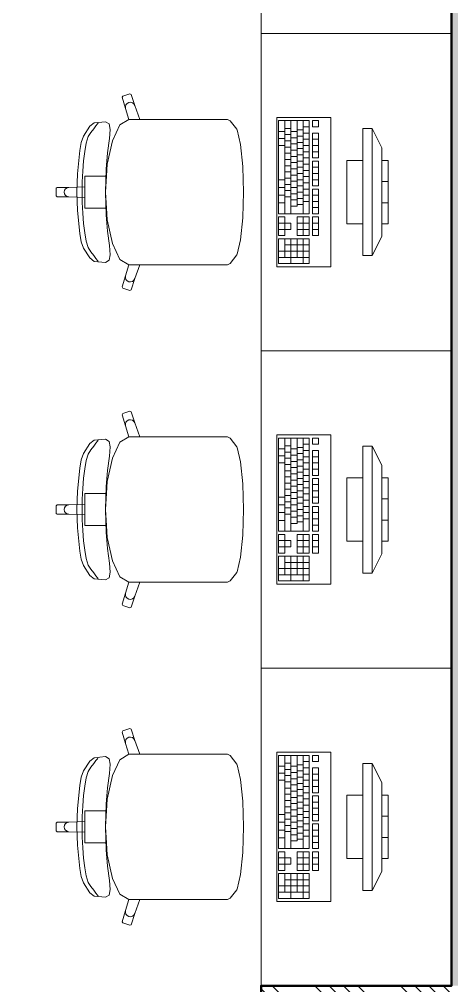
# Model space of a CAD drawing. Header units: millimetres. Extents: x 89194 to 559352, y -753138 to -204019.
# Drawn here: x 343187 to 344548, y -565149 to -562105 of the extents above; entities that cross this region are included whole.
import ezdxf

# ---------------------------------------------------------------- set-up
doc = ezdxf.new("R2010")
doc.units = ezdxf.units.MM
doc.header["$LTSCALE"] = 400
for name, color, linetype, lineweight in [('RG_nábytek', 32, 'Continuous', 9), ('RG_zdivo nové', 1, 'Continuous', 50), ('RG_šrafy', 253, 'Continuous', 9)]:
    doc.layers.add(name, color=color, linetype=linetype, lineweight=lineweight)

# ---------------------------------------------------------------- blocks, each defined once
blk = doc.blocks.new('nabytek_velka_ucebna')
at = {"layer": 'RG_nábytek'}
for p, q in [((475954, -445466.8), (475954, -446466.8)), ((476554, -446466.8), (476554, -445466.8)), ((475954, -446466.8), (476554, -446466.8)), ((476554, -446466.8), (475954, -446466.8)), ((475954, -446466.8), (475954, -447466.8)), ((476554, -447466.8), (476554, -446466.8)), ((475518.1, -446664.2), (475516.1, -446668)), ((475516.1, -446668), (475527.5, -446703.5)), ((475540.8, -446656.8), (475518.1, -446664.2)), ((475544.6, -446658.7), (475540.8, -446656.8)), ((475556, -446694.1), (475544.6, -446658.7)), ((475528.4, -446691.9), (475526.9, -446697.6)), ((475526.9, -446697.6), (475527.5, -446703.5)), ((475527.5, -446703.5), (475537.2, -446737.6)), ((475532.1, -446687.3), (475528.4, -446691.9)), ((475537.2, -446684.4), (475532.1, -446687.3)), ((475542.9, -446683.7), (475537.2, -446684.4)), ((475548.6, -446685.3), (475542.9, -446683.7)), ((475553.1, -446689), (475548.6, -446685.3)), ((475556, -446694.1), (475553.1, -446689)), ((475571.7, -446737.5), (475556, -446694.1)), ((475537.2, -446737.6), (475509.4, -446755)), ((475537.4, -446737.5), (475537.2, -446737.6)), ((475537.4, -446737.5), (475571.7, -446737.5)), ((475780.8, -446737.5), (475571.7, -446737.5)), ((475816.9, -446737.5), (475780.8, -446737.5)), ((475847.9, -446737.5), (475816.9, -446737.5)), ((475856.5, -446742), (475847.9, -446737.5)), ((476174, -446731.8), (476004, -446731.8)), ((476004, -446731.8), (476004, -447201.8)), ((476174, -447201.8), (476174, -446731.8)), ((475415, -446759.2), (475394.9, -446790.2)), ((475428.2, -446748.7), (475415, -446759.2)), ((475417.4, -446778.8), (475427.4, -446767.1)), ((475427.4, -446767.1), (475433.6, -446758)), ((475464.3, -446745.4), (475428.2, -446748.7)), ((475433.6, -446758), (475438.7, -446751.8)), ((475438.7, -446751.8), (475441.4, -446748)), ((475475.8, -446752.1), (475464.3, -446745.4)), ((475478.9, -446769.3), (475475.8, -446752.1)), ((475476.3, -446798.2), (475478.9, -446769.3)), ((475509.4, -446755), (475485.6, -446804.7)), ((475877.7, -446768.9), (475856.5, -446742)), ((475878.5, -446771), (475877.7, -446768.9)), ((476008.8, -446741.6), (476008.8, -447035.3)), ((476105.8, -446741.6), (476008.8, -446741.6)), ((476028.2, -446741.6), (476028.2, -447035.3)), ((476028.2, -446766), (476047.6, -446766)), ((476047.6, -446741.6), (476047.6, -447035.3)), ((476067, -446741.6), (476067, -447010.8)), ((476086.4, -446741.6), (476086.4, -447035.3)), ((476086.4, -446761.2), (476105.8, -446761.2)), ((476105.8, -447035.3), (476105.8, -446741.6)), ((476115.5, -446741.6), (476115.5, -446761.2)), ((476134.9, -446741.6), (476115.5, -446741.6)), ((476115.5, -446761.2), (476134.9, -446761.2)), ((476134.9, -446761.2), (476134.9, -446741.6)), ((476274, -446766.8), (476274, -447166.8)), ((476304, -446766.8), (476274, -446766.8)), ((476304, -447166.8), (476304, -446766.8)), ((476304, -446766.8), (476334, -446826.8)), ((475394.9, -446790.2), (475387.7, -446810.2)), ((475403.4, -446812.3), (475409.7, -446792)), ((475409.7, -446792), (475417.4, -446778.8)), ((475470.5, -446843.5), (475476.3, -446798.2)), ((475889.2, -446816.9), (475878.5, -446771)), ((476008.8, -446775.8), (476028.2, -446775.8)), ((476008.8, -446797.9), (476028.2, -446797.9)), ((476028.2, -446785.6), (476047.6, -446785.6)), ((476047.6, -446775.8), (476067, -446775.8)), ((476047.6, -446795.4), (476067, -446795.4)), ((476067, -446770.9), (476086.4, -446770.9)), ((476067, -446790.5), (476086.4, -446790.5)), ((476086.4, -446780.7), (476105.8, -446780.7)), ((476086.4, -446800.3), (476105.8, -446800.3)), ((476115.5, -446780.7), (476115.5, -446859.1)), ((476134.9, -446780.7), (476115.5, -446780.7)), ((476115.5, -446800.3), (476134.9, -446800.3)), ((476134.9, -446859.1), (476134.9, -446780.7)), ((475387.7, -446810.2), (475382.9, -446836.1)), ((475398.5, -446838.3), (475403.4, -446812.3)), ((475485.6, -446804.7), (475469.7, -446879)), ((475896.4, -446885.7), (475889.2, -446816.9)), ((476008.8, -446819.9), (476028.2, -446819.9)), ((476028.2, -446805.2), (476047.6, -446805.2)), ((476028.2, -446824.8), (476047.6, -446824.8)), ((476047.6, -446815), (476067, -446815)), ((476067, -446810.1), (476086.4, -446810.1)), ((476067, -446829.7), (476086.4, -446829.7)), ((476086.4, -446819.9), (476105.8, -446819.9)), ((476115.5, -446819.9), (476134.9, -446819.9)), ((476334, -446826.8), (476334, -447106.8)), ((475382.9, -446836.1), (475375.9, -446909.3)), ((475394.8, -446868.2), (475398.5, -446838.3)), ((475465.8, -446894.5), (475470.5, -446843.5)), ((476028.2, -446844.4), (476047.6, -446844.4)), ((476047.6, -446834.6), (476067, -446834.6)), ((476047.6, -446854.2), (476067, -446854.2)), ((476067, -446849.3), (476086.4, -446849.3)), ((476086.4, -446839.5), (476105.8, -446839.5)), ((476086.4, -446859.1), (476105.8, -446859.1)), ((476115.5, -446839.5), (476134.9, -446839.5)), ((476115.5, -446859.1), (476134.9, -446859.1)), ((475392.2, -446900.7), (475394.8, -446868.2)), ((475469.7, -446879), (475467.3, -446916.5)), ((475896.5, -446886.7), (475896.4, -446885.7)), ((475899, -446966.8), (475896.5, -446886.7)), ((476028.2, -446864), (476047.6, -446864)), ((476028.2, -446883.5), (476047.6, -446883.5)), ((476047.6, -446873.8), (476067, -446873.8)), ((476067, -446868.9), (476086.4, -446868.9)), ((476067, -446888.4), (476086.4, -446888.4)), ((476086.4, -446878.7), (476105.8, -446878.7)), ((476115.5, -446868.9), (476115.5, -446947.2)), ((476134.9, -446868.9), (476115.5, -446868.9)), ((476115.5, -446888.4), (476134.9, -446888.4)), ((476134.9, -446947.2), (476134.9, -446868.9)), ((476224, -446866.8), (476224, -447066.8)), ((476274, -446866.8), (476224, -446866.8)), ((476274, -447066.8), (476274, -446866.8)), ((476334, -446866.8), (476334, -447066.8)), ((476354, -446866.8), (476334, -446866.8)), ((476354, -447066.8), (476354, -446866.8)), ((475375.9, -446909.3), (475373.7, -446966.8)), ((475390.8, -446934.1), (475392.2, -446900.7)), ((475428.6, -446916.5), (475398.7, -446916.5)), ((475398.7, -446916.5), (475398.7, -446949.9)), ((475467.3, -446916.5), (475428.6, -446916.5)), ((475463.5, -446966.8), (475465.8, -446894.5)), ((475467.3, -446916.5), (475464.1, -446966.8)), ((476028.2, -446903.1), (476047.6, -446903.1)), ((476028.2, -446922.7), (476047.6, -446922.7)), ((476047.6, -446893.3), (476067, -446893.3)), ((476047.6, -446912.9), (476067, -446912.9)), ((476067, -446908), (476086.4, -446908)), ((476086.4, -446898.2), (476105.8, -446898.2)), ((476086.4, -446917.8), (476105.8, -446917.8)), ((476115.5, -446908), (476134.9, -446908)), ((475311.9, -446951.7), (475309, -446954.7)), ((475348.8, -446951.7), (475311.9, -446951.7)), ((475343.1, -446952.8), (475338.3, -446956.1)), ((475348.8, -446951.7), (475343.1, -446952.8)), ((475398.7, -446949.9), (475348.8, -446951.7)), ((475390.3, -446966.8), (475390.8, -446934.1)), ((475398.7, -446949.9), (475398.7, -446966.8)), ((476008.8, -446927.6), (476028.2, -446927.6)), ((476008.8, -446952.1), (476028.2, -446952.1)), ((476028.2, -446942.3), (476047.6, -446942.3)), ((476047.6, -446932.5), (476067, -446932.5)), ((476047.6, -446952.1), (476067, -446952.1)), ((476067, -446927.6), (476086.4, -446927.6)), ((476067, -446947.2), (476086.4, -446947.2)), ((476086.4, -446937.4), (476105.8, -446937.4)), ((476115.5, -446927.6), (476134.9, -446927.6)), ((476115.5, -446947.2), (476134.9, -446947.2)), ((476334, -446933.4), (476354, -446933.4)), ((475309, -446954.7), (475309, -446966.8)), ((475309, -446978.9), (475309, -446966.8)), ((475311.9, -446981.9), (475309, -446978.9)), ((475348.8, -446981.9), (475311.9, -446981.9)), ((475335, -446961), (475333.9, -446966.8)), ((475335, -446972.6), (475333.9, -446966.8)), ((475338.3, -446956.1), (475335, -446961)), ((475338.3, -446977.5), (475335, -446972.6)), ((475343.1, -446980.7), (475338.3, -446977.5)), ((475348.8, -446981.9), (475343.1, -446980.7)), ((475398.7, -446983.7), (475348.8, -446981.9)), ((475375.9, -447024.3), (475373.7, -446966.8)), ((475390.3, -446966.8), (475390.8, -446999.5)), ((475398.7, -446983.7), (475398.7, -446966.8)), ((475398.7, -447017.1), (475398.7, -446983.7)), ((475463.5, -446966.8), (475465.8, -447039.1)), ((475467.3, -447017.1), (475464.1, -446966.8)), ((475899, -446966.8), (475896.5, -447046.8)), ((476008.8, -446976.6), (476028.2, -446976.6)), ((476028.2, -446961.9), (476047.6, -446961.9)), ((476028.2, -446981.5), (476047.6, -446981.5)), ((476047.6, -446971.7), (476067, -446971.7)), ((476067, -446966.8), (476086.4, -446966.8)), ((476086.4, -446957), (476105.8, -446957)), ((476086.4, -446976.6), (476105.8, -446976.6)), ((476115.5, -446957), (476115.5, -447035.3)), ((476134.9, -446957), (476115.5, -446957)), ((476115.5, -446976.6), (476134.9, -446976.6)), ((476134.9, -447035.3), (476134.9, -446957)), ((475390.8, -446999.5), (475392.2, -447032.9)), ((476008.8, -447001), (476028.2, -447001)), ((476047.6, -446991.3), (476067, -446991.3)), ((476047.6, -447010.8), (476067, -447010.8)), ((476067, -446986.4), (476086.4, -446986.4)), ((476067, -447005.9), (476086.4, -447005.9)), ((476086.4, -446996.2), (476105.8, -446996.2)), ((476115.5, -446996.2), (476134.9, -446996.2)), ((476334, -447000.1), (476354, -447000.1)), ((475382.9, -447097.5), (475375.9, -447024.3)), ((475392.2, -447032.9), (475394.8, -447065.3)), ((475428.6, -447017.1), (475398.7, -447017.1)), ((475467.3, -447017.1), (475428.6, -447017.1)), ((475465.8, -447039.1), (475470.5, -447090)), ((475469.7, -447054.5), (475467.3, -447017.1)), ((476008.8, -447035.3), (476105.8, -447035.3)), ((476115.5, -447015.7), (476134.9, -447015.7)), ((476115.5, -447035.3), (476134.9, -447035.3)), ((475394.8, -447065.3), (475398.5, -447095.3)), ((475485.6, -447128.9), (475469.7, -447054.5)), ((475896.4, -447047.9), (475889.2, -447116.6)), ((475896.5, -447046.8), (475896.4, -447047.9)), ((476008.8, -447045.1), (476008.8, -447103.9)), ((476028.2, -447045.1), (476008.8, -447045.1)), ((476008.8, -447064.7), (476028.2, -447064.7)), ((476028.2, -447064.7), (476028.2, -447045.1)), ((476047.6, -447064.7), (476028.2, -447064.7)), ((476028.2, -447064.7), (476028.2, -447084.3)), ((476047.6, -447084.3), (476047.6, -447064.7)), ((476067, -447045.1), (476067, -447103.9)), ((476105.8, -447045.1), (476067, -447045.1)), ((476067, -447064.7), (476105.8, -447064.7)), ((476086.4, -447045.1), (476086.4, -447103.9)), ((476105.8, -447103.9), (476105.8, -447045.1)), ((476115.5, -447045.1), (476115.5, -447103.9)), ((476134.9, -447045.1), (476115.5, -447045.1)), ((476115.5, -447064.7), (476134.9, -447064.7)), ((476134.9, -447103.9), (476134.9, -447045.1)), ((476224, -447066.8), (476274, -447066.8)), ((476334, -447066.8), (476354, -447066.8)), ((475387.7, -447123.4), (475382.9, -447097.5)), ((475398.5, -447095.3), (475403.4, -447121.2)), ((475470.5, -447090), (475476.3, -447135.3)), ((476008.8, -447084.3), (476028.2, -447084.3)), ((476008.8, -447103.9), (476028.2, -447103.9)), ((476028.2, -447103.9), (476028.2, -447084.3)), ((476028.2, -447084.3), (476047.6, -447084.3)), ((476067, -447084.3), (476105.8, -447084.3)), ((476067, -447103.9), (476105.8, -447103.9)), ((476115.5, -447084.3), (476134.9, -447084.3)), ((476115.5, -447103.9), (476134.9, -447103.9)), ((475394.9, -447143.3), (475387.7, -447123.4)), ((475403.4, -447121.2), (475409.7, -447141.6)), ((475476.3, -447135.3), (475478.9, -447164.2)), ((475509.4, -447178.6), (475485.6, -447128.9)), ((475889.2, -447116.6), (475878.5, -447162.6)), ((476008.8, -447113.7), (476008.8, -447192)), ((476105.8, -447113.7), (476008.8, -447113.7)), ((476028.2, -447113.7), (476028.2, -447172.4)), ((476028.2, -447133.2), (476105.8, -447133.2)), ((476047.6, -447113.7), (476047.6, -447192)), ((476067, -447113.7), (476067, -447172.4)), ((476086.4, -447113.7), (476086.4, -447192)), ((476105.8, -447192), (476105.8, -447113.7)), ((476304, -447166.8), (476334, -447106.8)), ((475415, -447174.3), (475394.9, -447143.3)), ((475409.7, -447141.6), (475417.4, -447154.8)), ((475417.4, -447154.8), (475427.4, -447166.5)), ((475427.4, -447166.5), (475433.6, -447175.5)), ((475478.9, -447164.2), (475475.8, -447181.5)), ((475877.7, -447164.7), (475856.5, -447191.5)), ((475878.5, -447162.6), (475877.7, -447164.7)), ((476008.8, -447152.8), (476105.8, -447152.8)), ((475428.2, -447184.9), (475415, -447174.3)), ((475464.3, -447188.2), (475428.2, -447184.9)), ((475433.6, -447175.5), (475438.7, -447181.8)), ((475438.7, -447181.8), (475441.4, -447185.5)), ((475475.8, -447181.5), (475464.3, -447188.2)), ((475537.2, -447195.9), (475509.4, -447178.6)), ((475527.5, -447230.1), (475537.2, -447195.9)), ((475537.4, -447196), (475537.2, -447195.9)), ((475537.4, -447196), (475571.7, -447196)), ((475571.7, -447196), (475556, -447239.4)), ((475780.8, -447196), (475571.7, -447196)), ((475816.9, -447196), (475780.8, -447196)), ((475847.9, -447196), (475816.9, -447196)), ((475856.5, -447191.5), (475847.9, -447196)), ((476008.8, -447172.4), (476105.8, -447172.4)), ((476008.8, -447192), (476105.8, -447192)), ((476274, -447166.8), (476304, -447166.8)), ((476004, -447201.8), (476174, -447201.8)), ((475516.1, -447265.5), (475527.5, -447230.1)), ((475526.9, -447235.9), (475527.5, -447230.1)), ((475528.4, -447241.6), (475526.9, -447235.9)), ((475532.1, -447246.2), (475528.4, -447241.6)), ((475537.2, -447249.1), (475532.1, -447246.2)), ((475542.9, -447249.8), (475537.2, -447249.1)), ((475548.6, -447248.2), (475542.9, -447249.8)), ((475556, -447239.4), (475544.6, -447274.8)), ((475553.1, -447244.6), (475548.6, -447248.2)), ((475556, -447239.4), (475553.1, -447244.6)), ((475518.1, -447269.3), (475516.1, -447265.5)), ((475540.8, -447276.8), (475518.1, -447269.3)), ((475544.6, -447274.8), (475540.8, -447276.8)), ((475954, -447466.8), (476554, -447466.8)), ((476554, -447466.8), (475954, -447466.8)), ((475954, -447466.8), (475954, -448466.8)), ((476554, -448466.8), (476554, -447466.8)), ((475518.1, -447664.2), (475516.1, -447668)), ((475516.1, -447668), (475527.5, -447703.5)), ((475540.8, -447656.8), (475518.1, -447664.2)), ((475542.9, -447683.7), (475537.2, -447684.4)), ((475544.6, -447658.7), (475540.8, -447656.8)), ((475548.6, -447685.3), (475542.9, -447683.7)), ((475556, -447694.1), (475544.6, -447658.7)), ((475528.4, -447691.9), (475526.9, -447697.6)), ((475526.9, -447697.6), (475527.5, -447703.5)), ((475527.5, -447703.5), (475537.2, -447737.6)), ((475532.1, -447687.3), (475528.4, -447691.9)), ((475537.2, -447684.4), (475532.1, -447687.3)), ((475553.1, -447689), (475548.6, -447685.3)), ((475556, -447694.1), (475553.1, -447689)), ((475571.7, -447737.5), (475556, -447694.1)), ((475537.2, -447737.6), (475509.4, -447755)), ((475537.4, -447737.5), (475537.2, -447737.6)), ((475537.4, -447737.5), (475571.7, -447737.5)), ((475780.8, -447737.5), (475571.7, -447737.5)), ((475816.9, -447737.5), (475780.8, -447737.5)), ((475847.9, -447737.5), (475816.9, -447737.5)), ((475856.5, -447742), (475847.9, -447737.5)), ((475877.7, -447768.9), (475856.5, -447742)), ((476174, -447731.8), (476004, -447731.8)), ((476004, -447731.8), (476004, -448201.8)), ((476008.8, -447741.6), (476008.8, -448035.3)), ((476105.8, -447741.6), (476008.8, -447741.6)), ((476028.2, -447741.6), (476028.2, -448035.3)), ((476047.6, -447741.6), (476047.6, -448035.3)), ((476067, -447741.6), (476067, -448010.8)), ((476086.4, -447741.6), (476086.4, -448035.3)), ((476105.8, -448035.3), (476105.8, -447741.6)), ((476115.5, -447741.6), (476115.5, -447761.2)), ((476134.9, -447741.6), (476115.5, -447741.6)), ((476134.9, -447761.2), (476134.9, -447741.6)), ((476174, -448201.8), (476174, -447731.8)), ((475415, -447759.2), (475394.9, -447790.2)), ((475428.2, -447748.7), (475415, -447759.2)), ((475417.4, -447778.8), (475427.4, -447767.1)), ((475427.4, -447767.1), (475433.6, -447758)), ((475464.3, -447745.4), (475428.2, -447748.7)), ((475433.6, -447758), (475438.7, -447751.8)), ((475438.7, -447751.8), (475441.4, -447748)), ((475475.8, -447752.1), (475464.3, -447745.4)), ((475478.9, -447769.3), (475475.8, -447752.1)), ((475476.3, -447798.2), (475478.9, -447769.3)), ((475509.4, -447755), (475485.6, -447804.7)), ((475878.5, -447771), (475877.7, -447768.9)), ((475889.2, -447816.9), (475878.5, -447771)), ((476028.2, -447766), (476047.6, -447766)), ((476067, -447770.9), (476086.4, -447770.9)), ((476086.4, -447761.2), (476105.8, -447761.2)), ((476115.5, -447761.2), (476134.9, -447761.2)), ((476274, -447766.8), (476274, -448166.8)), ((476304, -447766.8), (476274, -447766.8)), ((476304, -448166.8), (476304, -447766.8)), ((476304, -447766.8), (476334, -447826.8)), ((475394.9, -447790.2), (475387.7, -447810.2)), ((475403.4, -447812.3), (475409.7, -447792)), ((475409.7, -447792), (475417.4, -447778.8)), ((475485.6, -447804.7), (475469.7, -447879)), ((475470.5, -447843.5), (475476.3, -447798.2)), ((476008.8, -447775.8), (476028.2, -447775.8)), ((476008.8, -447797.9), (476028.2, -447797.9)), ((476028.2, -447785.6), (476047.6, -447785.6)), ((476028.2, -447805.2), (476047.6, -447805.2)), ((476047.6, -447775.8), (476067, -447775.8)), ((476047.6, -447795.4), (476067, -447795.4)), ((476067, -447790.5), (476086.4, -447790.5)), ((476086.4, -447780.7), (476105.8, -447780.7)), ((476086.4, -447800.3), (476105.8, -447800.3)), ((476115.5, -447780.7), (476115.5, -447859.1)), ((476134.9, -447780.7), (476115.5, -447780.7)), ((476115.5, -447800.3), (476134.9, -447800.3)), ((476134.9, -447859.1), (476134.9, -447780.7)), ((475382.9, -447836.1), (475375.9, -447909.3)), ((475387.7, -447810.2), (475382.9, -447836.1)), ((475398.5, -447838.3), (475403.4, -447812.3)), ((475896.4, -447885.7), (475889.2, -447816.9)), ((476008.8, -447819.9), (476028.2, -447819.9)), ((476028.2, -447824.8), (476047.6, -447824.8)), ((476047.6, -447815), (476067, -447815)), ((476047.6, -447834.6), (476067, -447834.6)), ((476067, -447810.1), (476086.4, -447810.1)), ((476067, -447829.7), (476086.4, -447829.7)), ((476086.4, -447819.9), (476105.8, -447819.9)), ((476115.5, -447819.9), (476134.9, -447819.9)), ((476334, -447826.8), (476334, -448106.8)), ((475394.8, -447868.2), (475398.5, -447838.3)), ((475465.8, -447894.5), (475470.5, -447843.5)), ((476028.2, -447844.4), (476047.6, -447844.4)), ((476028.2, -447864), (476047.6, -447864)), ((476047.6, -447854.2), (476067, -447854.2)), ((476067, -447849.3), (476086.4, -447849.3)), ((476086.4, -447839.5), (476105.8, -447839.5)), ((476086.4, -447859.1), (476105.8, -447859.1)), ((476115.5, -447839.5), (476134.9, -447839.5)), ((476115.5, -447859.1), (476134.9, -447859.1)), ((476224, -447866.8), (476224, -448066.8)), ((476274, -447866.8), (476224, -447866.8)), ((476274, -448066.8), (476274, -447866.8)), ((476334, -447866.8), (476334, -448066.8)), ((476354, -447866.8), (476334, -447866.8)), ((476354, -448066.8), (476354, -447866.8)), ((475392.2, -447900.7), (475394.8, -447868.2)), ((475463.5, -447966.8), (475465.8, -447894.5)), ((475469.7, -447879), (475467.3, -447916.5)), ((475896.5, -447886.7), (475896.4, -447885.7)), ((475899, -447966.8), (475896.5, -447886.7)), ((476028.2, -447883.5), (476047.6, -447883.5)), ((476047.6, -447873.8), (476067, -447873.8)), ((476047.6, -447893.3), (476067, -447893.3)), ((476067, -447868.9), (476086.4, -447868.9)), ((476067, -447888.4), (476086.4, -447888.4)), ((476086.4, -447878.7), (476105.8, -447878.7)), ((476115.5, -447868.9), (476115.5, -447947.2)), ((476134.9, -447868.9), (476115.5, -447868.9)), ((476115.5, -447888.4), (476134.9, -447888.4)), ((476134.9, -447947.2), (476134.9, -447868.9)), ((475375.9, -447909.3), (475373.7, -447966.8)), ((475390.8, -447934.1), (475392.2, -447900.7)), ((475428.6, -447916.5), (475398.7, -447916.5)), ((475398.7, -447916.5), (475398.7, -447949.9)), ((475467.3, -447916.5), (475428.6, -447916.5)), ((475467.3, -447916.5), (475464.1, -447966.8)), ((476008.8, -447927.6), (476028.2, -447927.6)), ((476028.2, -447903.1), (476047.6, -447903.1)), ((476028.2, -447922.7), (476047.6, -447922.7)), ((476047.6, -447912.9), (476067, -447912.9)), ((476067, -447908), (476086.4, -447908)), ((476067, -447927.6), (476086.4, -447927.6)), ((476086.4, -447898.2), (476105.8, -447898.2)), ((476086.4, -447917.8), (476105.8, -447917.8)), ((476115.5, -447908), (476134.9, -447908)), ((476115.5, -447927.6), (476134.9, -447927.6)), ((475311.9, -447951.7), (475309, -447954.7)), ((475309, -447954.7), (475309, -447966.8)), ((475348.8, -447951.7), (475311.9, -447951.7)), ((475338.3, -447956.1), (475335, -447961)), ((475343.1, -447952.8), (475338.3, -447956.1)), ((475348.8, -447951.7), (475343.1, -447952.8)), ((475398.7, -447949.9), (475348.8, -447951.7)), ((475390.3, -447966.8), (475390.8, -447934.1)), ((475398.7, -447949.9), (475398.7, -447966.8)), ((476008.8, -447952.1), (476028.2, -447952.1)), ((476028.2, -447942.3), (476047.6, -447942.3)), ((476047.6, -447932.5), (476067, -447932.5)), ((476047.6, -447952.1), (476067, -447952.1)), ((476067, -447947.2), (476086.4, -447947.2)), ((476086.4, -447937.4), (476105.8, -447937.4)), ((476086.4, -447957), (476105.8, -447957)), ((476115.5, -447947.2), (476134.9, -447947.2)), ((476115.5, -447957), (476115.5, -448035.3)), ((476134.9, -447957), (476115.5, -447957)), ((476134.9, -448035.3), (476134.9, -447957)), ((476334, -447933.4), (476354, -447933.4)), ((475309, -447978.9), (475309, -447966.8)), ((475311.9, -447981.9), (475309, -447978.9)), ((475348.8, -447981.9), (475311.9, -447981.9)), ((475335, -447961), (475333.9, -447966.8)), ((475335, -447972.6), (475333.9, -447966.8)), ((475338.3, -447977.5), (475335, -447972.6)), ((475343.1, -447980.7), (475338.3, -447977.5)), ((475348.8, -447981.9), (475343.1, -447980.7)), ((475398.7, -447983.7), (475348.8, -447981.9)), ((475375.9, -448024.3), (475373.7, -447966.8)), ((475390.3, -447966.8), (475390.8, -447999.5)), ((475398.7, -447983.7), (475398.7, -447966.8)), ((475398.7, -448017.1), (475398.7, -447983.7)), ((475463.5, -447966.8), (475465.8, -448039.1)), ((475467.3, -448017.1), (475464.1, -447966.8)), ((475899, -447966.8), (475896.5, -448046.8)), ((476008.8, -447976.6), (476028.2, -447976.6)), ((476028.2, -447961.9), (476047.6, -447961.9)), ((476028.2, -447981.5), (476047.6, -447981.5)), ((476047.6, -447971.7), (476067, -447971.7)), ((476067, -447966.8), (476086.4, -447966.8)), ((476067, -447986.4), (476086.4, -447986.4)), ((476086.4, -447976.6), (476105.8, -447976.6)), ((476115.5, -447976.6), (476134.9, -447976.6)), ((475390.8, -447999.5), (475392.2, -448032.9)), ((475428.6, -448017.1), (475398.7, -448017.1)), ((475467.3, -448017.1), (475428.6, -448017.1)), ((475469.7, -448054.5), (475467.3, -448017.1)), ((476008.8, -448001), (476028.2, -448001)), ((476047.6, -447991.3), (476067, -447991.3)), ((476047.6, -448010.8), (476067, -448010.8)), ((476067, -448005.9), (476086.4, -448005.9)), ((476086.4, -447996.2), (476105.8, -447996.2)), ((476115.5, -447996.2), (476134.9, -447996.2)), ((476115.5, -448015.7), (476134.9, -448015.7)), ((476334, -448000.1), (476354, -448000.1)), ((475382.9, -448097.5), (475375.9, -448024.3)), ((475392.2, -448032.9), (475394.8, -448065.3)), ((475465.8, -448039.1), (475470.5, -448090)), ((475896.4, -448047.9), (475889.2, -448116.6)), ((475896.5, -448046.8), (475896.4, -448047.9)), ((476008.8, -448035.3), (476105.8, -448035.3)), ((476008.8, -448045.1), (476008.8, -448103.9)), ((476028.2, -448045.1), (476008.8, -448045.1)), ((476028.2, -448064.7), (476028.2, -448045.1)), ((476067, -448045.1), (476067, -448103.9)), ((476105.8, -448045.1), (476067, -448045.1)), ((476086.4, -448045.1), (476086.4, -448103.9)), ((476105.8, -448103.9), (476105.8, -448045.1)), ((476115.5, -448035.3), (476134.9, -448035.3)), ((476115.5, -448045.1), (476115.5, -448103.9)), ((476134.9, -448045.1), (476115.5, -448045.1)), ((476134.9, -448103.9), (476134.9, -448045.1)), ((475394.8, -448065.3), (475398.5, -448095.3)), ((475485.6, -448128.9), (475469.7, -448054.5)), ((476008.8, -448064.7), (476028.2, -448064.7)), ((476047.6, -448064.7), (476028.2, -448064.7)), ((476028.2, -448064.7), (476028.2, -448084.3)), ((476047.6, -448084.3), (476047.6, -448064.7)), ((476067, -448064.7), (476105.8, -448064.7)), ((476115.5, -448064.7), (476134.9, -448064.7)), ((476224, -448066.8), (476274, -448066.8)), ((476334, -448066.8), (476354, -448066.8)), ((475387.7, -448123.4), (475382.9, -448097.5)), ((475398.5, -448095.3), (475403.4, -448121.2)), ((475470.5, -448090), (475476.3, -448135.3)), ((476008.8, -448084.3), (476028.2, -448084.3)), ((476008.8, -448103.9), (476028.2, -448103.9)), ((476028.2, -448103.9), (476028.2, -448084.3)), ((476028.2, -448084.3), (476047.6, -448084.3)), ((476067, -448084.3), (476105.8, -448084.3)), ((476067, -448103.9), (476105.8, -448103.9)), ((476115.5, -448084.3), (476134.9, -448084.3)), ((476115.5, -448103.9), (476134.9, -448103.9)), ((476304, -448166.8), (476334, -448106.8)), ((475394.9, -448143.3), (475387.7, -448123.4)), ((475403.4, -448121.2), (475409.7, -448141.6)), ((475476.3, -448135.3), (475478.9, -448164.2)), ((475509.4, -448178.6), (475485.6, -448128.9)), ((475889.2, -448116.6), (475878.5, -448162.6)), ((476008.8, -448113.7), (476008.8, -448192)), ((476105.8, -448113.7), (476008.8, -448113.7)), ((476028.2, -448113.7), (476028.2, -448172.4)), ((476028.2, -448133.2), (476105.8, -448133.2)), ((476047.6, -448113.7), (476047.6, -448192)), ((476067, -448113.7), (476067, -448172.4)), ((476086.4, -448113.7), (476086.4, -448192)), ((476105.8, -448192), (476105.8, -448113.7)), ((475415, -448174.3), (475394.9, -448143.3)), ((475409.7, -448141.6), (475417.4, -448154.8)), ((475417.4, -448154.8), (475427.4, -448166.5)), ((475427.4, -448166.5), (475433.6, -448175.5)), ((475478.9, -448164.2), (475475.8, -448181.5)), ((475877.7, -448164.7), (475856.5, -448191.5)), ((475878.5, -448162.6), (475877.7, -448164.7)), ((476008.8, -448152.8), (476105.8, -448152.8)), ((476274, -448166.8), (476304, -448166.8)), ((475428.2, -448184.9), (475415, -448174.3)), ((475464.3, -448188.2), (475428.2, -448184.9)), ((475433.6, -448175.5), (475438.7, -448181.8)), ((475438.7, -448181.8), (475441.4, -448185.5)), ((475475.8, -448181.5), (475464.3, -448188.2)), ((475537.2, -448195.9), (475509.4, -448178.6)), ((475527.5, -448230.1), (475537.2, -448195.9)), ((475537.4, -448196), (475537.2, -448195.9)), ((475537.4, -448196), (475571.7, -448196)), ((475571.7, -448196), (475556, -448239.4)), ((475780.8, -448196), (475571.7, -448196)), ((475816.9, -448196), (475780.8, -448196)), ((475847.9, -448196), (475816.9, -448196)), ((475856.5, -448191.5), (475847.9, -448196)), ((476004, -448201.8), (476174, -448201.8)), ((476008.8, -448172.4), (476105.8, -448172.4)), ((476008.8, -448192), (476105.8, -448192)), ((475516.1, -448265.5), (475527.5, -448230.1)), ((475526.9, -448235.9), (475527.5, -448230.1)), ((475528.4, -448241.6), (475526.9, -448235.9)), ((475532.1, -448246.2), (475528.4, -448241.6)), ((475537.2, -448249.1), (475532.1, -448246.2)), ((475542.9, -448249.8), (475537.2, -448249.1)), ((475548.6, -448248.2), (475542.9, -448249.8)), ((475556, -448239.4), (475544.6, -448274.8)), ((475553.1, -448244.6), (475548.6, -448248.2)), ((475556, -448239.4), (475553.1, -448244.6)), ((475518.1, -448269.3), (475516.1, -448265.5)), ((475540.8, -448276.8), (475518.1, -448269.3)), ((475544.6, -448274.8), (475540.8, -448276.8)), ((475954, -448466.8), (476554, -448466.8)), ((476554, -448466.8), (475954, -448466.8)), ((475954, -448466.8), (475954, -449466.8)), ((476554, -449466.8), (476554, -448466.8)), ((475540.8, -448656.8), (475518.1, -448664.2)), ((475544.6, -448658.7), (475540.8, -448656.8)), ((475518.1, -448664.2), (475516.1, -448668)), ((475516.1, -448668), (475527.5, -448703.5)), ((475532.1, -448687.3), (475528.4, -448691.9)), ((475537.2, -448684.4), (475532.1, -448687.3)), ((475542.9, -448683.7), (475537.2, -448684.4)), ((475548.6, -448685.3), (475542.9, -448683.7)), ((475556, -448694.1), (475544.6, -448658.7)), ((475553.1, -448689), (475548.6, -448685.3)), ((475528.4, -448691.9), (475526.9, -448697.6)), ((475526.9, -448697.6), (475527.5, -448703.5)), ((475527.5, -448703.5), (475537.2, -448737.6)), ((475556, -448694.1), (475553.1, -448689)), ((475571.7, -448737.5), (475556, -448694.1)), ((475428.2, -448748.7), (475415, -448759.2)), ((475464.3, -448745.4), (475428.2, -448748.7)), ((475438.7, -448751.8), (475441.4, -448748)), ((475475.8, -448752.1), (475464.3, -448745.4)), ((475537.2, -448737.6), (475509.4, -448755)), ((475537.4, -448737.5), (475537.2, -448737.6)), ((475537.4, -448737.5), (475571.7, -448737.5)), ((475780.8, -448737.5), (475571.7, -448737.5)), ((475816.9, -448737.5), (475780.8, -448737.5)), ((475847.9, -448737.5), (475816.9, -448737.5)), ((475856.5, -448742), (475847.9, -448737.5)), ((475877.7, -448768.9), (475856.5, -448742)), ((476174, -448731.8), (476004, -448731.8)), ((476004, -448731.8), (476004, -449201.8)), ((476008.8, -448741.6), (476008.8, -449035.3)), ((476105.8, -448741.6), (476008.8, -448741.6)), ((476028.2, -448741.6), (476028.2, -449035.3)), ((476047.6, -448741.6), (476047.6, -449035.3)), ((476067, -448741.6), (476067, -449010.8)), ((476086.4, -448741.6), (476086.4, -449035.3)), ((476105.8, -449035.3), (476105.8, -448741.6)), ((476115.5, -448741.6), (476115.5, -448761.2)), ((476134.9, -448741.6), (476115.5, -448741.6)), ((476134.9, -448761.2), (476134.9, -448741.6)), ((476174, -449201.8), (476174, -448731.8)), ((475415, -448759.2), (475394.9, -448790.2)), ((475409.7, -448792), (475417.4, -448778.8)), ((475417.4, -448778.8), (475427.4, -448767.1)), ((475427.4, -448767.1), (475433.6, -448758)), ((475433.6, -448758), (475438.7, -448751.8)), ((475478.9, -448769.3), (475475.8, -448752.1)), ((475476.3, -448798.2), (475478.9, -448769.3)), ((475509.4, -448755), (475485.6, -448804.7)), ((475878.5, -448771), (475877.7, -448768.9)), ((475889.2, -448816.9), (475878.5, -448771)), ((476008.8, -448775.8), (476028.2, -448775.8)), ((476028.2, -448766), (476047.6, -448766)), ((476047.6, -448775.8), (476067, -448775.8)), ((476067, -448770.9), (476086.4, -448770.9)), ((476086.4, -448761.2), (476105.8, -448761.2)), ((476115.5, -448761.2), (476134.9, -448761.2)), ((476274, -448766.8), (476274, -449166.8)), ((476304, -448766.8), (476274, -448766.8)), ((476304, -449166.8), (476304, -448766.8)), ((476304, -448766.8), (476334, -448826.8)), ((475387.7, -448810.2), (475382.9, -448836.1)), ((475394.9, -448790.2), (475387.7, -448810.2)), ((475403.4, -448812.3), (475409.7, -448792)), ((475485.6, -448804.7), (475469.7, -448879)), ((475470.5, -448843.5), (475476.3, -448798.2)), ((476008.8, -448797.9), (476028.2, -448797.9)), ((476028.2, -448785.6), (476047.6, -448785.6)), ((476028.2, -448805.2), (476047.6, -448805.2)), ((476047.6, -448795.4), (476067, -448795.4)), ((476067, -448790.5), (476086.4, -448790.5)), ((476067, -448810.1), (476086.4, -448810.1)), ((476086.4, -448780.7), (476105.8, -448780.7)), ((476086.4, -448800.3), (476105.8, -448800.3)), ((476115.5, -448780.7), (476115.5, -448859.1)), ((476134.9, -448780.7), (476115.5, -448780.7)), ((476115.5, -448800.3), (476134.9, -448800.3)), ((476134.9, -448859.1), (476134.9, -448780.7)), ((475382.9, -448836.1), (475375.9, -448909.3)), ((475394.8, -448868.2), (475398.5, -448838.3)), ((475398.5, -448838.3), (475403.4, -448812.3)), ((475896.4, -448885.7), (475889.2, -448816.9)), ((476008.8, -448819.9), (476028.2, -448819.9)), ((476028.2, -448824.8), (476047.6, -448824.8)), ((476047.6, -448815), (476067, -448815)), ((476047.6, -448834.6), (476067, -448834.6)), ((476067, -448829.7), (476086.4, -448829.7)), ((476086.4, -448819.9), (476105.8, -448819.9)), ((476086.4, -448839.5), (476105.8, -448839.5)), ((476115.5, -448819.9), (476134.9, -448819.9)), ((476115.5, -448839.5), (476134.9, -448839.5)), ((476334, -448826.8), (476334, -449106.8)), ((475392.2, -448900.7), (475394.8, -448868.2)), ((475465.8, -448894.5), (475470.5, -448843.5)), ((476028.2, -448844.4), (476047.6, -448844.4)), ((476028.2, -448864), (476047.6, -448864)), ((476047.6, -448854.2), (476067, -448854.2)), ((476067, -448849.3), (476086.4, -448849.3)), ((476067, -448868.9), (476086.4, -448868.9)), ((476086.4, -448859.1), (476105.8, -448859.1)), ((476115.5, -448859.1), (476134.9, -448859.1)), ((476115.5, -448868.9), (476115.5, -448947.2)), ((476134.9, -448868.9), (476115.5, -448868.9)), ((476134.9, -448947.2), (476134.9, -448868.9)), ((476224, -448866.8), (476224, -449066.8)), ((476274, -448866.8), (476224, -448866.8)), ((476274, -449066.8), (476274, -448866.8)), ((476334, -448866.8), (476334, -449066.8)), ((476354, -448866.8), (476334, -448866.8)), ((476354, -449066.8), (476354, -448866.8)), ((475390.8, -448934.1), (475392.2, -448900.7)), ((475463.5, -448966.8), (475465.8, -448894.5)), ((475469.7, -448879), (475467.3, -448916.5)), ((475896.5, -448886.7), (475896.4, -448885.7)), ((475899, -448966.8), (475896.5, -448886.7)), ((476028.2, -448883.5), (476047.6, -448883.5)), ((476047.6, -448873.8), (476067, -448873.8)), ((476047.6, -448893.3), (476067, -448893.3)), ((476067, -448888.4), (476086.4, -448888.4)), ((476086.4, -448878.7), (476105.8, -448878.7)), ((476086.4, -448898.2), (476105.8, -448898.2)), ((476115.5, -448888.4), (476134.9, -448888.4)), ((475375.9, -448909.3), (475373.7, -448966.8)), ((475428.6, -448916.5), (475398.7, -448916.5)), ((475398.7, -448916.5), (475398.7, -448949.9)), ((475467.3, -448916.5), (475428.6, -448916.5)), ((475467.3, -448916.5), (475464.1, -448966.8)), ((476008.8, -448927.6), (476028.2, -448927.6)), ((476028.2, -448903.1), (476047.6, -448903.1)), ((476028.2, -448922.7), (476047.6, -448922.7)), ((476047.6, -448912.9), (476067, -448912.9)), ((476047.6, -448932.5), (476067, -448932.5)), ((476067, -448908), (476086.4, -448908)), ((476067, -448927.6), (476086.4, -448927.6)), ((476086.4, -448917.8), (476105.8, -448917.8)), ((476115.5, -448908), (476134.9, -448908)), ((476115.5, -448927.6), (476134.9, -448927.6)), ((475311.9, -448951.7), (475309, -448954.7)), ((475309, -448954.7), (475309, -448966.8)), ((475348.8, -448951.7), (475311.9, -448951.7)), ((475335, -448961), (475333.9, -448966.8)), ((475338.3, -448956.1), (475335, -448961)), ((475343.1, -448952.8), (475338.3, -448956.1)), ((475348.8, -448951.7), (475343.1, -448952.8)), ((475398.7, -448949.9), (475348.8, -448951.7)), ((475390.3, -448966.8), (475390.8, -448934.1)), ((475398.7, -448949.9), (475398.7, -448966.8)), ((476008.8, -448952.1), (476028.2, -448952.1)), ((476028.2, -448942.3), (476047.6, -448942.3)), ((476028.2, -448961.9), (476047.6, -448961.9)), ((476047.6, -448952.1), (476067, -448952.1)), ((476067, -448947.2), (476086.4, -448947.2)), ((476086.4, -448937.4), (476105.8, -448937.4)), ((476086.4, -448957), (476105.8, -448957)), ((476115.5, -448947.2), (476134.9, -448947.2)), ((476115.5, -448957), (476115.5, -449035.3)), ((476134.9, -448957), (476115.5, -448957)), ((476134.9, -449035.3), (476134.9, -448957)), ((476334, -448933.4), (476354, -448933.4)), ((475309, -448978.9), (475309, -448966.8)), ((475311.9, -448981.9), (475309, -448978.9)), ((475348.8, -448981.9), (475311.9, -448981.9)), ((475335, -448972.6), (475333.9, -448966.8)), ((475338.3, -448977.5), (475335, -448972.6)), ((475343.1, -448980.7), (475338.3, -448977.5)), ((475348.8, -448981.9), (475343.1, -448980.7)), ((475398.7, -448983.7), (475348.8, -448981.9)), ((475375.9, -449024.3), (475373.7, -448966.8)), ((475390.3, -448966.8), (475390.8, -448999.5)), ((475398.7, -448983.7), (475398.7, -448966.8)), ((475398.7, -449017.1), (475398.7, -448983.7)), ((475463.5, -448966.8), (475465.8, -449039.1)), ((475467.3, -449017.1), (475464.1, -448966.8)), ((475899, -448966.8), (475896.5, -449046.8)), ((476008.8, -448976.6), (476028.2, -448976.6)), ((476028.2, -448981.5), (476047.6, -448981.5)), ((476047.6, -448971.7), (476067, -448971.7)), ((476047.6, -448991.3), (476067, -448991.3)), ((476067, -448966.8), (476086.4, -448966.8)), ((476067, -448986.4), (476086.4, -448986.4)), ((476086.4, -448976.6), (476105.8, -448976.6)), ((476115.5, -448976.6), (476134.9, -448976.6)), ((475390.8, -448999.5), (475392.2, -449032.9)), ((475428.6, -449017.1), (475398.7, -449017.1)), ((475467.3, -449017.1), (475428.6, -449017.1)), ((475469.7, -449054.5), (475467.3, -449017.1)), ((476008.8, -449001), (476028.2, -449001)), ((476047.6, -449010.8), (476067, -449010.8)), ((476067, -449005.9), (476086.4, -449005.9)), ((476086.4, -448996.2), (476105.8, -448996.2)), ((476115.5, -448996.2), (476134.9, -448996.2)), ((476115.5, -449015.7), (476134.9, -449015.7)), ((476334, -449000.1), (476354, -449000.1)), ((475382.9, -449097.5), (475375.9, -449024.3)), ((475392.2, -449032.9), (475394.8, -449065.3)), ((475465.8, -449039.1), (475470.5, -449090)), ((475896.4, -449047.9), (475889.2, -449116.6)), ((475896.5, -449046.8), (475896.4, -449047.9)), ((476008.8, -449035.3), (476105.8, -449035.3)), ((476008.8, -449045.1), (476008.8, -449103.9)), ((476028.2, -449045.1), (476008.8, -449045.1)), ((476028.2, -449064.7), (476028.2, -449045.1)), ((476067, -449045.1), (476067, -449103.9)), ((476105.8, -449045.1), (476067, -449045.1)), ((476086.4, -449045.1), (476086.4, -449103.9)), ((476105.8, -449103.9), (476105.8, -449045.1)), ((476115.5, -449035.3), (476134.9, -449035.3)), ((476115.5, -449045.1), (476115.5, -449103.9)), ((476134.9, -449045.1), (476115.5, -449045.1)), ((476134.9, -449103.9), (476134.9, -449045.1)), ((475394.8, -449065.3), (475398.5, -449095.3)), ((475485.6, -449128.9), (475469.7, -449054.5)), ((476008.8, -449064.7), (476028.2, -449064.7)), ((476008.8, -449084.3), (476028.2, -449084.3)), ((476047.6, -449064.7), (476028.2, -449064.7)), ((476028.2, -449064.7), (476028.2, -449084.3)), ((476028.2, -449103.9), (476028.2, -449084.3)), ((476028.2, -449084.3), (476047.6, -449084.3)), ((476047.6, -449084.3), (476047.6, -449064.7)), ((476067, -449064.7), (476105.8, -449064.7)), ((476067, -449084.3), (476105.8, -449084.3)), ((476115.5, -449064.7), (476134.9, -449064.7)), ((476115.5, -449084.3), (476134.9, -449084.3)), ((476224, -449066.8), (476274, -449066.8)), ((476334, -449066.8), (476354, -449066.8)), ((475387.7, -449123.4), (475382.9, -449097.5)), ((475398.5, -449095.3), (475403.4, -449121.2)), ((475470.5, -449090), (475476.3, -449135.3)), ((476008.8, -449103.9), (476028.2, -449103.9)), ((476008.8, -449113.7), (476008.8, -449192)), ((476105.8, -449113.7), (476008.8, -449113.7)), ((476028.2, -449113.7), (476028.2, -449172.4)), ((476047.6, -449113.7), (476047.6, -449192)), ((476067, -449103.9), (476105.8, -449103.9)), ((476067, -449113.7), (476067, -449172.4)), ((476086.4, -449113.7), (476086.4, -449192)), ((476105.8, -449192), (476105.8, -449113.7)), ((476115.5, -449103.9), (476134.9, -449103.9)), ((476304, -449166.8), (476334, -449106.8)), ((475394.9, -449143.3), (475387.7, -449123.4)), ((475415, -449174.3), (475394.9, -449143.3)), ((475403.4, -449121.2), (475409.7, -449141.6)), ((475409.7, -449141.6), (475417.4, -449154.8)), ((475476.3, -449135.3), (475478.9, -449164.2)), ((475509.4, -449178.6), (475485.6, -449128.9)), ((475889.2, -449116.6), (475878.5, -449162.6)), ((476028.2, -449133.2), (476105.8, -449133.2)), ((475428.2, -449184.9), (475415, -449174.3)), ((475417.4, -449154.8), (475427.4, -449166.5)), ((475427.4, -449166.5), (475433.6, -449175.5)), ((475433.6, -449175.5), (475438.7, -449181.8)), ((475478.9, -449164.2), (475475.8, -449181.5)), ((475877.7, -449164.7), (475856.5, -449191.5)), ((475878.5, -449162.6), (475877.7, -449164.7)), ((476008.8, -449152.8), (476105.8, -449152.8)), ((476008.8, -449172.4), (476105.8, -449172.4)), ((476274, -449166.8), (476304, -449166.8)), ((475464.3, -449188.2), (475428.2, -449184.9)), ((475438.7, -449181.8), (475441.4, -449185.5)), ((475475.8, -449181.5), (475464.3, -449188.2)), ((475537.2, -449195.9), (475509.4, -449178.6)), ((475527.5, -449230.1), (475537.2, -449195.9)), ((475537.4, -449196), (475537.2, -449195.9)), ((475537.4, -449196), (475571.7, -449196)), ((475571.7, -449196), (475556, -449239.4)), ((475780.8, -449196), (475571.7, -449196)), ((475816.9, -449196), (475780.8, -449196)), ((475847.9, -449196), (475816.9, -449196)), ((475856.5, -449191.5), (475847.9, -449196)), ((476004, -449201.8), (476174, -449201.8)), ((476008.8, -449192), (476105.8, -449192)), ((475516.1, -449265.5), (475527.5, -449230.1)), ((475526.9, -449235.9), (475527.5, -449230.1)), ((475528.4, -449241.6), (475526.9, -449235.9)), ((475518.1, -449269.3), (475516.1, -449265.5)), ((475532.1, -449246.2), (475528.4, -449241.6)), ((475537.2, -449249.1), (475532.1, -449246.2)), ((475542.9, -449249.8), (475537.2, -449249.1)), ((475548.6, -449248.2), (475542.9, -449249.8)), ((475556, -449239.4), (475544.6, -449274.8)), ((475553.1, -449244.6), (475548.6, -449248.2)), ((475556, -449239.4), (475553.1, -449244.6)), ((475540.8, -449276.8), (475518.1, -449269.3)), ((475544.6, -449274.8), (475540.8, -449276.8)), ((475954, -449466.8), (476554, -449466.8))]:
    blk.add_line(p, q, dxfattribs=at)

msp = doc.modelspace()

# ---------------------------------------------------------------- hatches: boundary and pattern name
at = {"layer": 'RG_šrafy'}
h = msp.add_hatch(dxfattribs=at)
h.set_pattern_fill('ANSI34,_O', color=256, scale=10, angle=90)
h.set_pattern_definition([(135, (-38756.65, -88521.15), (-134.70384, -134.70384), []), (135, (-38756.65, -88476.25), (-134.70384, -134.70384), []), (135, (-38756.65, -88431.34), (-134.70384, -134.70384), []), (135, (-38756.65, -88386.44), (-134.70384, -134.70384), [])])
h.paths.add_polyline_path([(334298.3, -557679.2), (334298.3, -557488.8), (334298.3, -554908.8), (334298.3, -554793.8), (333858.3, -554793.8), (333858.3, -565589.2), (334898.3, -565589.2), (334898.3, -565149.2), (334298.3, -565149.2), (334298.3, -563149.2)])
h.paths.add_polyline_path([(337698.3, -565149.2), (337698.3, -565149.2), (336998.3, -565149.2), (336698.3, -565149.2), (336198.3, -565149.2), (336198.3, -565589.2), (337698.3, -565589.2)])
h.paths.add_polyline_path([(341573.3, -565149.2), (341573.3, -565149.2), (340073.3, -565149.2), (340073.3, -565589.2), (341573.3, -565589.2)])
h.paths.add_polyline_path([(345448.3, -565149.2), (345448.3, -565149.2), (344848.3, -565149.2), (344548.4, -565149.2), (343948.3, -565149.2), (343948.3, -565589.2), (345448.3, -565589.2)])
h.paths.add_polyline_path([(349323.3, -565149.2), (349323.3, -565149.2), (347823.3, -565149.2), (347823.3, -565589.2), (349323.3, -565589.2)])
h.paths.add_polyline_path([(352738.3, -560446), (352298.4, -560291.1), (352298.4, -561219.2), (352298.4, -562219.2), (352298.4, -563201.2), (352298.4, -564183.2), (352298.4, -565149.2), (351698.4, -565149.2), (351698.4, -565165.2), (351698.3, -565589.2), (352738.3, -565589.2)])
at = {"layer": 'RG_šrafy', "ltscale": 0.0007}
h = msp.add_hatch(dxfattribs=at)
h.set_pattern_fill('ZIGZAG', color=256, scale=20)
h.set_pattern_definition([(0, (-38756.65, -88521.147), (63.5, 63.5), [63.5, -63.5]), (90, (-38693.15, -88521.147), (-63.5, 63.5), [63.5, -63.5])])
h.paths.add_polyline_path([(344848.3, -557668.2), (344548.3, -557562.6), (344548.3, -557788.9), (344848.3, -557788.9)])
h.paths.add_polyline_path([(344806.5, -557768.9, 0.391021), (344821.4, -557755.1), (344826.6, -557690.8, -0.391021), (344834, -557683.9), (344838.3, -557683.9), (344838.3, -557778.9), (344558.3, -557778.9), (344558.3, -557683.9), (344562.6, -557683.9, -0.391021), (344570.1, -557690.8), (344575.2, -557755.1, 0.391021), (344590.2, -557768.9)], flags=16)
h.paths.add_polyline_path([(336998.7, -555118.6), (336998.2, -554902.5), (336698.3, -554796.9), (336698.3, -554908.8), (336698.3, -557488.8), (336698.3, -557678.8), (336698.3, -557788.9), (336998.3, -557788.9), (336998.8, -557679.2), (336998.4, -557333.2)])
edge = h.paths.add_edge_path()
edge.add_line((336998.3, -559038.9), (336998.3, -558838.9))
edge.add_line((336998.3, -558838.9), (336998.3, -558788.9))
edge.add_line((336998.3, -558788.9), (336698.3, -558788.9))
edge.add_line((336698.3, -558788.9), (336698.3, -559643.6))
edge.add_ellipse((336683.3, -559644.2), major_axis=(-10.6, 10.6), ratio=1, start_angle=225, end_angle=227.1841, ccw=False)
edge.add_line((336698.3, -559644), (336698.3, -560214.2))
edge.add_line((336698.3, -560214.2), (336698.3, -565149.2))
edge.add_line((336698.3, -565149.2), (336998.3, -565149.2))
edge.add_line((336998.3, -565149.2), (336998.3, -559038.9))
h.paths.add_polyline_path([(344548.3, -558788.9), (344848.3, -558788.9), (344848.3, -565149.2), (344548.3, -565149.2)])

# ---------------------------------------------------------------- linework, layer by layer
at = {"layer": 'RG_zdivo nové'}
msp.add_lwpolyline([(344848.3, -558790.9), (344848.3, -565149.2), (345448.3, -565149.2), (345448.3, -565589.2), (343948.3, -565589.2), (343948.3, -565149.2), (344548.3, -565149.2), (344548.3, -559038.9), (342448.3, -559038.9), (342448.3, -558838.9), (344548.3, -558838.9), (344548.3, -558788.9), (344848.3, -558788.9)], dxfattribs=at)

# ---------------------------------------------------------------- block references
at = {"layer": 'RG_nábytek'}
msp.add_blockref('nabytek_velka_ucebna', (-132005.6, -115682.2), dxfattribs=at)

doc.saveas('drawing.dxf')
